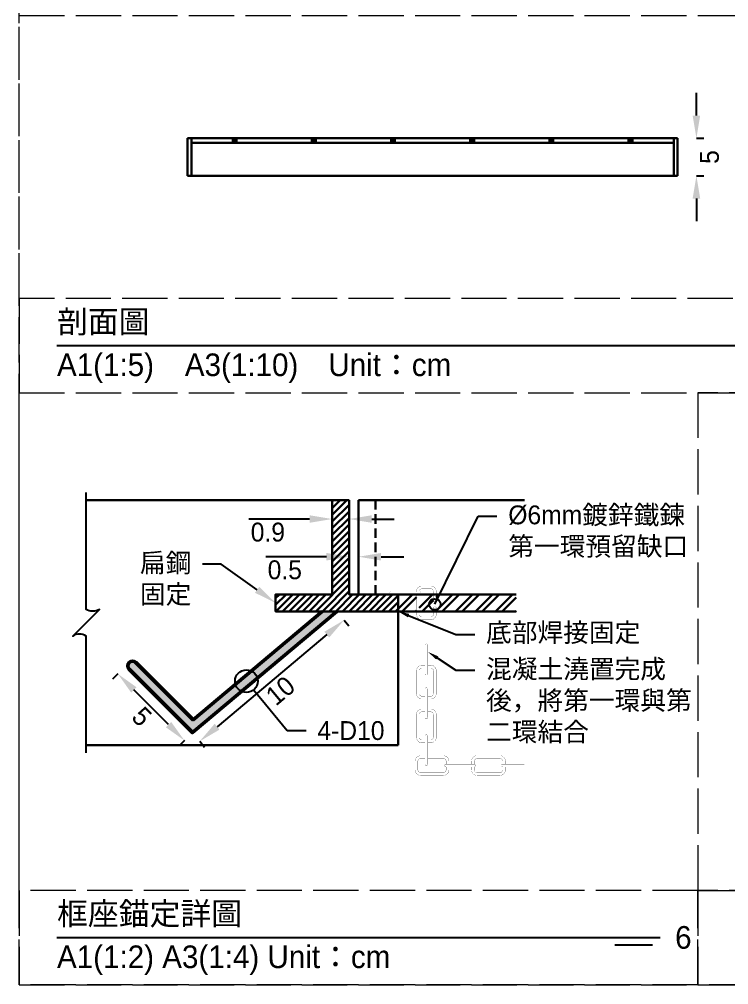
# Model space of a CAD drawing. Extents: x -2640 to 1802, y -2159 to 447.
# Drawn here: x -1710 to -1521.8, y -1721 to -1465 of the extents above; entities that cross this region are included whole.
import ezdxf
from ezdxf import colors
from ezdxf.entities.mleader import LeaderData, LeaderLine
from ezdxf.math import Vec2, Vec3

# ---------------------------------------------------------------- set-up
doc = ezdxf.new("R2010")
doc.units = 0
doc.header["$MEASUREMENT"] = 0
doc.linetypes.add('ACAD_ISO02W100', pattern=[15, 12, -3])
doc.linetypes.add('HIDDEN', pattern=[0.375, 0.25, -0.125])
doc.layers.add('一、4.基本-隱藏', color=9, linetype='ACAD_ISO02W100', lineweight=20, plot=False)
doc.layers.add('三、3.文字-註解文字', color=2, linetype='Continuous')
for name, color, linetype, lineweight in [('二、2.繪圖-施作項目', 181, 'Continuous', 30), ('二、5.繪圖-鋼筋', 60, 'Continuous', 50), ('二、6.繪圖-其他施作項目', 35, 'Continuous', 30)]:
    doc.layers.add(name, color=color, linetype=linetype, lineweight=lineweight)
doc.styles.add('次圖名(詳圖)', font='MS PGothic.ttf', dxfattribs={"height": 6})
doc.styles.add('註解文字(詳圖)', font='MS PGothic.ttf', dxfattribs={"height": 5})
doc.dimstyles.new('註解文字(詳圖)', dxfattribs={"dimtxt": 5, "dimasz": 6, "dimexe": 2, "dimexo": 5, "dimgap": 1, "dimtad": 2, "dimzin": 0, "dimdsep": 46, "dimtxsty": '註解文字(詳圖)', "dimcen": 0.1, "dimclrd": 144, "dimclre": 144, "dimclrt": 256, "dimadec": 0, "dimazin": 0, "dimtfac": 1, "dimtofl": 0, "dimtmove": 0, "dimatfit": 3, "dimfxlon": 1, "dimtolj": 1, "dimtzin": 0, "dimlwd": -1, "dimlwe": -1, "dimarcsym": 1})

# ---------------------------------------------------------------- blocks, each defined once
blk = doc.blocks.new('*D149')
at = {"layer": 'Defpoints', "color": 0, "transparency": 16777216}
for p in [(-1625.75, -1622), (-1664.05, -1654.14), (-1662.12, -1656.44)]:
    blk.add_point(p, dxfattribs=at)
at = {"layer": '三、3.文字-註解文字', "color": 144, "transparency": 16777216}
for p, q in [((-1623.82, -1624.3), (-1622.54, -1625.83)), ((-1628.42, -1628.15), (-1657.53, -1652.58)), ((-1662.12, -1656.44), (-1660.84, -1657.97))]:
    blk.add_line(p, q, dxfattribs=at)
for points in [[(-1629.06, -1627.39), (-1627.78, -1628.92), (-1623.82, -1624.3)], [(-1658.17, -1651.81), (-1656.88, -1653.35), (-1662.12, -1656.44)]]:
    blk.add_solid(points, dxfattribs=at)
at = {"layer": '三、3.文字-註解文字', "transparency": 16777216, "insert": (-1640.72, -1643.05), "char_height": 5, "attachment_point": 5, "rotation": 40, "style": '註解文字(詳圖)'}
blk.add_mtext('\\A1;10', dxfattribs=at)
blk = doc.blocks.new('*D150')
at = {"layer": 'Defpoints', "color": 0, "transparency": 16777216}
for p in [(-1681.73, -1636.46), (-1683.85, -1638.58), (-1664.05, -1654.14)]:
    blk.add_point(p, dxfattribs=at)
at = {"layer": '三、3.文字-註解文字', "color": 144, "transparency": 16777216}
for p, q in [((-1683.85, -1638.58), (-1685.27, -1640)), ((-1670.42, -1652.02), (-1679.61, -1642.83)), ((-1666.17, -1656.26), (-1667.59, -1657.67))]:
    blk.add_line(p, q, dxfattribs=at)
for points in [[(-1678.9, -1642.12), (-1680.32, -1643.53), (-1683.85, -1638.58)], [(-1669.71, -1651.31), (-1671.12, -1652.73), (-1666.17, -1656.26)]]:
    blk.add_solid(points, dxfattribs=at)
at = {"layer": '三、3.文字-註解文字', "transparency": 16777216, "insert": (-1677.49, -1649.9), "char_height": 5, "attachment_point": 5, "rotation": 315, "style": '註解文字(詳圖)'}
blk.add_mtext('\\A1;5', dxfattribs=at)
blk = doc.blocks.new('_DotBlank')
at = {"color": 0, "linetype": 'ByBlock', "lineweight": -2}
blk.add_line((-0.5, 0), (-1, 0), dxfattribs=at)
blk.add_circle((0, 0), 0.5, dxfattribs=at)
blk = doc.blocks.new('*D151')
at = {"layer": 'Defpoints', "color": 0, "transparency": 16777216}
for p in [(-1627, -1592.5), (-1622.5, -1592.5), (-1627, -1597.5)]:
    blk.add_point(p, dxfattribs=at)
at = {"layer": '三、3.文字-註解文字', "color": 144, "transparency": 16777216}
for p, q in [((-1633, -1597.5), (-1649.1, -1597.5)), ((-1627, -1597.5), (-1627, -1599.5)), ((-1622.5, -1597.5), (-1622.5, -1599.5)), ((-1616.5, -1597.5), (-1610.5, -1597.5))]:
    blk.add_line(p, q, dxfattribs=at)
for points in [[(-1633, -1596.5), (-1633, -1598.5), (-1627, -1597.5)], [(-1616.5, -1596.5), (-1616.5, -1598.5), (-1622.5, -1597.5)]]:
    blk.add_solid(points, dxfattribs=at)
at = {"layer": '三、3.文字-註解文字', "transparency": 16777216, "insert": (-1644.05, -1601), "char_height": 5, "attachment_point": 5, "style": '註解文字(詳圖)'}
blk.add_mtext('\\A1;0.9', dxfattribs=at)
blk = doc.blocks.new('*D152')
at = {"layer": 'Defpoints', "color": 0, "transparency": 16777216}
for p in [(-1622.5, -1607.19), (-1622.5, -1607.5), (-1620, -1607.19)]:
    blk.add_point(p, dxfattribs=at)
at = {"layer": '三、3.文字-註解文字', "color": 144, "transparency": 16777216}
for p, q in [((-1628.5, -1607.5), (-1644.62, -1607.5)), ((-1622.5, -1607.5), (-1622.5, -1609.5)), ((-1620, -1607.5), (-1620, -1609.5)), ((-1614, -1607.5), (-1608, -1607.5))]:
    blk.add_line(p, q, dxfattribs=at)
for points in [[(-1628.5, -1606.5), (-1628.5, -1608.5), (-1622.5, -1607.5)], [(-1614, -1606.5), (-1614, -1608.5), (-1620, -1607.5)]]:
    blk.add_solid(points, dxfattribs=at)
at = {"layer": '三、3.文字-註解文字', "transparency": 16777216, "insert": (-1639.56, -1611), "char_height": 5, "attachment_point": 5, "style": '註解文字(詳圖)'}
blk.add_mtext('\\A1;0.5', dxfattribs=at)
blk = doc.blocks.new('*D156')
at = {"layer": 'Defpoints', "color": 0, "transparency": 16777216}
for p in [(-1535.35, -1496.5), (-1535.35, -1506.5), (-1530.35, -1506.5)]:
    blk.add_point(p, dxfattribs=at)
at = {"layer": '三、3.文字-註解文字', "color": 144, "transparency": 16777216}
for p, q in [((-1530.35, -1490.5), (-1530.35, -1484.5)), ((-1530.35, -1496.5), (-1528.35, -1496.5)), ((-1530.35, -1506.5), (-1528.35, -1506.5)), ((-1530.35, -1512.5), (-1530.35, -1518.5))]:
    blk.add_line(p, q, dxfattribs=at)
for points in [[(-1531.35, -1490.5), (-1529.35, -1490.5), (-1530.35, -1496.5)], [(-1531.35, -1512.5), (-1529.35, -1512.5), (-1530.35, -1506.5)]]:
    blk.add_solid(points, dxfattribs=at)
at = {"layer": '三、3.文字-註解文字', "transparency": 16777216, "insert": (-1526.85, -1501.5), "char_height": 5, "attachment_point": 5, "rotation": 90, "style": '註解文字(詳圖)'}
blk.add_mtext('\\A1;5', dxfattribs=at)
blk = doc.blocks.new('_Small')
at = {"color": 0, "linetype": 'ByBlock', "lineweight": -2}
blk.add_circle((0, 0), 0.25, dxfattribs=at)

msp = doc.modelspace()

# ---------------------------------------------------------------- hatches: boundary and pattern name
at = {"layer": '二、2.繪圖-施作項目'}
h = msp.add_hatch(color=256, dxfattribs=at)
h.dxf.hatch_style = 1
h.paths.add_polyline_path([(-1653.347, -1497.77), (-1652.347, -1497.77), (-1652.347, -1496.5), (-1653.347, -1496.5)])
h = msp.add_hatch(color=256, dxfattribs=at)
h.dxf.hatch_style = 1
h.paths.add_polyline_path([(-1632.347, -1497.77), (-1631.347, -1497.77), (-1631.347, -1496.5), (-1632.347, -1496.5)])
h = msp.add_hatch(color=256, dxfattribs=at)
h.dxf.hatch_style = 1
h.paths.add_polyline_path([(-1610.347, -1497.77), (-1610.347, -1496.5), (-1611.347, -1496.5), (-1611.347, -1497.77)])
h = msp.add_hatch(color=256, dxfattribs=at)
h.dxf.hatch_style = 1
h.paths.add_polyline_path([(-1589.347, -1496.5), (-1590.347, -1496.5), (-1590.347, -1497.77), (-1589.347, -1497.77)])
h = msp.add_hatch(color=256, dxfattribs=at)
h.dxf.hatch_style = 1
h.paths.add_polyline_path([(-1568.347, -1496.5), (-1569.347, -1496.5), (-1569.347, -1497.77), (-1568.347, -1497.77)])
h = msp.add_hatch(color=256, dxfattribs=at)
h.dxf.hatch_style = 1
h.paths.add_polyline_path([(-1547.347, -1496.5), (-1548.347, -1496.5), (-1548.347, -1497.77), (-1547.347, -1497.77)])
h = msp.add_hatch(dxfattribs=at)
h.set_pattern_fill('ANSI31', color=256, scale=10)
h.set_pattern_definition([(45, (-1574.0652, -578.2912), (-0.8838835, 0.8838835), [])])
h.paths.add_polyline_path([(-1627, -1617.5), (-1642, -1617.5), (-1642, -1622), (-1609.5, -1622), (-1609.5, -1617.5), (-1622.5, -1617.5), (-1622.5, -1592.5), (-1627, -1592.5)])
at = {"layer": '二、5.繪圖-鋼筋'}
h = msp.add_hatch(color=256, dxfattribs=at)
h.dxf.hatch_style = 1
h.paths.add_polyline_path([(-1625.75, -1622), (-1629.639, -1622), (-1663.904, -1650.752), (-1679.078, -1635.578, 1), (-1680.846, -1637.346), (-1664.052, -1654.139)])
at = {"layer": '二、6.繪圖-其他施作項目'}
h = msp.add_hatch(dxfattribs=at)
h.set_pattern_fill('ANSI32', color=256, scale=10)
h.set_pattern_definition([(45, (-1574.0652, -578.291), (-2.65165, 2.65165), []), (45, (-1572.2975, -578.291), (-2.65165, 2.65165), [])])
h.paths.add_polyline_path([(-1600.125, -1617.5), (-1603.875, -1617.5), (-1603.875, -1622), (-1600.125, -1622)])
h.paths.add_polyline_path([(-1604.625, -1617.5), (-1609.5, -1617.5), (-1609.5, -1622), (-1604.625, -1622)])
h.paths.add_polyline_path([(-1578.135, -1622), (-1578.135, -1617.5), (-1599.375, -1617.5), (-1599.375, -1622)])

# ---------------------------------------------------------------- linework, layer by layer
at = {"layer": '一、4.基本-隱藏'}
for points in [[(-1710, -1214), (-930, -1214), (-930, -1721), (-1710, -1721)], [(-1710, -1464), (-1475.693, -1464), (-1475.693, -1539), (-1710, -1539)], [(-1710, -1564), (-1475.693, -1564), (-1475.693, -1539), (-1710, -1539)], [(-1710, -1564), (-1530, -1564), (-1530, -1696), (-1710, -1696)], [(-1149.693, -1564), (-1530, -1564), (-1530, -1696), (-1149.693, -1696)], [(-1710, -1721), (-1530, -1721), (-1530, -1696), (-1710, -1696)], [(-1530, -1721), (-1149.693, -1721), (-1149.693, -1696), (-1530, -1696)]]:
    msp.add_lwpolyline(points, close=True, dxfattribs=at)
at = {"layer": '三、3.文字-註解文字'}
for points in [[(-1700, -1551.5), (-1485.693, -1551.5)], [(-1700, -1708.5), (-1540, -1708.5)], [(-1542, -1710.5), (-1552, -1710.5)]]:
    msp.add_lwpolyline(points, dxfattribs=at)
msp.add_lwpolyline([(-1692.287, -1659.5), (-1692.287, -1628.536, 0.2828427), (-1695.822, -1628.536), (-1688.751, -1621.464, -0.2828427), (-1692.287, -1621.464), (-1692.287, -1590.5)], format="xyb", dxfattribs=at)
at = {"layer": '二、2.繪圖-施作項目'}
for points in [[(-1665.347, -1496.5), (-1665.347, -1506.5)], [(-1535.347, -1496.5), (-1665.347, -1496.5)], [(-1664.347, -1496.5), (-1664.347, -1506.5)], [(-1653.347, -1496.5), (-1653.347, -1497.77)], [(-1652.347, -1496.5), (-1652.347, -1497.77)], [(-1632.347, -1496.5), (-1632.347, -1497.77)], [(-1631.347, -1496.5), (-1631.347, -1497.77)], [(-1611.347, -1496.5), (-1611.347, -1497.77)], [(-1610.347, -1496.5), (-1610.347, -1497.77)], [(-1590.347, -1496.5), (-1590.347, -1497.77)], [(-1589.347, -1496.5), (-1589.347, -1497.77)], [(-1569.347, -1496.5), (-1569.347, -1497.77)], [(-1568.347, -1496.5), (-1568.347, -1497.77)], [(-1548.347, -1496.5), (-1548.347, -1497.77)], [(-1547.347, -1496.5), (-1547.347, -1497.77)], [(-1536.347, -1496.5), (-1536.347, -1506.5)], [(-1535.347, -1496.5), (-1535.347, -1506.5)], [(-1536.347, -1497.77), (-1664.347, -1497.77)], [(-1535.347, -1506.5), (-1665.347, -1506.5)], [(-1627, -1592.5), (-1692.287, -1592.5)], [(-1609.5, -1622), (-1609.5, -1657.5)], [(-1609.5, -1657.5), (-1692.287, -1657.5)]]:
    msp.add_lwpolyline(points, dxfattribs=at)
msp.add_lwpolyline([(-1622.5, -1592.5), (-1627, -1592.5), (-1627, -1617.5), (-1642, -1617.5), (-1642, -1622), (-1609.5, -1622), (-1609.5, -1617.5), (-1622.5, -1617.5)], close=True, dxfattribs=at)
at = {"layer": '二、5.繪圖-鋼筋'}
msp.add_lwpolyline([(-1629.639, -1622), (-1663.904, -1650.752), (-1679.078, -1635.578, 1), (-1680.846, -1637.346), (-1664.052, -1654.139), (-1625.75, -1622)], format="xyb", dxfattribs=at)
at = {"layer": '二、6.繪圖-其他施作項目'}
for points in [[(-1620, -1617.5), (-1620, -1592.5)], [(-1620, -1592.5), (-1576, -1592.5)], [(-1609.5, -1617.5), (-1578.135, -1617.5)], [(-1609.5, -1622), (-1578.135, -1622)]]:
    msp.add_lwpolyline(points, dxfattribs=at)
at = {"layer": '二、6.繪圖-其他施作項目', "linetype": 'HIDDEN', "ltscale": 10}
msp.add_lwpolyline([(-1615.5, -1592.5), (-1615.5, -1617.5)], dxfattribs=at)
at = {"layer": '二、6.繪圖-其他施作項目'}
for points in [[(-1603.875, -1616.75, 0.05, 0.05, -0.4142136), (-1603.125, -1616, 0.05, 0.05, 0), (-1600.875, -1616, 0.05, 0.05, -0.4142136), (-1600.125, -1616.75, 0.05, 0.05, 0), (-1600.125, -1619.125, 0.05, 0.05, 1), (-1599.375, -1619.125, 0.05, 0.05, 0), (-1599.375, -1616.75, 0.05, 0.05, 0.4142136), (-1600.875, -1615.25, 0.05, 0.05, 0), (-1603.125, -1615.25, 0.05, 0.05, 0.4142136), (-1604.625, -1616.75, 0, 0, 0)], [(-1604.625, -1617.5, 0.05, 0.05, 0), (-1604.625, -1622.75, 0.05, 0.05, 0.4142136), (-1603.125, -1624.25, 0.05, 0.05, 0), (-1602.375, -1624.25, 0.05, 0.05, 0), (-1600.875, -1624.25, 0.05, 0.05, 0.4142136), (-1599.375, -1622.75, 0.05, 0.05, 0), (-1599.375, -1621.125, 0.05, 0.05, 1), (-1600.125, -1621.125, 0.05, 0.05, 0), (-1600.125, -1622.75, 0.05, 0.05, -0.4142136), (-1600.875, -1623.5, 0.05, 0.05, 0), (-1601.625, -1623.5, 0.05, 0.05, 0), (-1603.125, -1623.5, 0.05, 0.05, -0.4142136), (-1603.875, -1622.75, 0.05, 0.05, 0), (-1603.875, -1617.5, 0, 0, 0)]]:
    msp.add_lwpolyline(points, format="xyseb", dxfattribs=at)
at = {"layer": '二、6.繪圖-其他施作項目', "const_width": 0.05}
for points in [[(-1603.875, -1616.75), (-1611.375, -1616.75, 1), (-1611.375, -1617.5), (-1603.875, -1617.5, 1)], [(-1602.375, -1642.625), (-1602.375, -1650.125, 1), (-1601.625, -1650.125), (-1601.625, -1642.625, 1)], [(-1602.375, -1655), (-1602.375, -1662.5, 1), (-1601.625, -1662.5), (-1601.625, -1655, 1)], [(-1596.75, -1663.25), (-1589.25, -1663.25, 1), (-1589.25, -1662.5), (-1596.75, -1662.5, 1)]]:
    msp.add_lwpolyline(points, format="xyb", close=True, dxfattribs=at)
at = {"layer": '二、6.繪圖-其他施作項目'}
msp.add_lwpolyline([(-1601.625, -1631, 0.05, 0.05, 1), (-1602.375, -1631, 0.05, 0.05, 0), (-1602.375, -1638.5, 0.05, 0.05, 1), (-1601.625, -1638.5, 0.05, 0.05, 0)], format="xyseb", close=True, dxfattribs=at)
at = {"layer": '二、6.繪圖-其他施作項目', "const_width": 0.05}
for points in [[(-1602.375, -1645.25), (-1603.125, -1645.25, -0.4142136), (-1604.625, -1643.75), (-1604.625, -1637.75, -0.4142136), (-1603.125, -1636.25), (-1602.375, -1636.25)], [(-1603.125, -1644.5, -0.4142136), (-1603.875, -1643.75), (-1603.875, -1637.75, -0.4142136), (-1603.125, -1637), (-1602.375, -1637)], [(-1601.625, -1636.25), (-1600.875, -1636.25, -0.4142136), (-1599.375, -1637.75), (-1599.375, -1643.75, -0.4142136), (-1600.875, -1645.25), (-1601.625, -1645.25)], [(-1601.625, -1637), (-1600.875, -1637, -0.4142136), (-1600.125, -1637.75), (-1600.125, -1643.75, -0.4142136), (-1600.875, -1644.5), (-1601.625, -1644.5)], [(-1602.375, -1656.875), (-1603.125, -1656.875, -0.4142136), (-1604.625, -1655.375), (-1604.625, -1649.375, -0.4142136), (-1603.125, -1647.875), (-1602.375, -1647.875)], [(-1603.125, -1656.125, -0.4142136), (-1603.875, -1655.375), (-1603.875, -1649.375, -0.4142136), (-1603.125, -1648.625), (-1602.375, -1648.625)], [(-1601.625, -1647.875), (-1600.875, -1647.875, -0.4142136), (-1599.375, -1649.375), (-1599.375, -1655.375, -0.4142136), (-1600.875, -1656.875), (-1601.625, -1656.875)], [(-1601.625, -1648.625), (-1600.875, -1648.625, -0.4142136), (-1600.125, -1649.375), (-1600.125, -1655.375, -0.4142136), (-1600.875, -1656.125), (-1601.625, -1656.125)], [(-1596, -1663.25), (-1596, -1664, -0.4142136), (-1597.5, -1665.5), (-1603.5, -1665.5, -0.4142136), (-1605, -1664), (-1605, -1661.75, -0.4142136), (-1603.5, -1660.25), (-1602.375, -1660.25)], [(-1596.75, -1664, -0.4142136), (-1597.5, -1664.75), (-1603.5, -1664.75, -0.4142136), (-1604.25, -1664), (-1604.25, -1661.75, -0.4142136), (-1603.5, -1661), (-1602.375, -1661)], [(-1601.625, -1660.25), (-1597.5, -1660.25, -0.4142136), (-1596, -1661.75), (-1596, -1662.5)], [(-1601.625, -1661), (-1597.5, -1661, -0.4142136), (-1596.75, -1661.75), (-1596.75, -1662.5)], [(-1590, -1662.5), (-1590, -1661.75, -0.4142136), (-1588.5, -1660.25), (-1582.5, -1660.25, -0.4142136), (-1581, -1661.75), (-1581, -1662.5)], [(-1589.25, -1662.5), (-1589.25, -1661.75, -0.4142136), (-1588.5, -1661), (-1582.5, -1661, -0.4142136), (-1581.75, -1661.75), (-1581.75, -1662.5)], [(-1581, -1663.25), (-1581, -1664, -0.4142136), (-1582.5, -1665.5), (-1588.5, -1665.5, -0.4142136), (-1590, -1664), (-1590, -1663.25)], [(-1581.75, -1664, -0.4142136), (-1582.5, -1664.75), (-1588.5, -1664.75, -0.4142136), (-1589.25, -1664), (-1589.25, -1663.25)], [(-1576, -1662.5), (-1581.75, -1662.5, 1), (-1581.75, -1663.25), (-1576, -1663.25)]]:
    msp.add_lwpolyline(points, format="xyb", dxfattribs=at)
for points in [[(-1602.375, -1644.5), (-1603.125, -1644.5)], [(-1602.375, -1656.125), (-1603.125, -1656.125)], [(-1596.75, -1663.25), (-1596.75, -1664)], [(-1581.75, -1663.25), (-1581.75, -1664)]]:
    msp.add_lwpolyline(points, dxfattribs=at)

# ---------------------------------------------------------------- texts
at = {"layer": '三、3.文字-註解文字', "char_height": 6, "attachment_point": 4, "style": '次圖名(詳圖)'}
for s, width, insert in [('剖面圖', 109.33936, (-1700, -1545.5)), ('{\\fMS PGothic|b0|i0|c128|p34;A1(1:}5{\\fMS PGothic|b0|i0|c128|p34;)\u3000A3(1:}1{\\fMS PGothic|b0|i0|c128|p34;0)^IUnit：cm}', 136.03259, (-1700, -1557.5)), ('框座錨定詳{\\fMS PGothic|b0|i0|c128|p34;圖}', 52.23532, (-1700, -1702.5)), ('6', 3, (-1536, -1708.5)), ('{\\fMS PGothic|b0|i0|c128|p34;A1(1:}2{\\fMS PGothic|b0|i0|c128|p34;) A3(1:}4{\\fMS PGothic|b0|i0|c128|p34;) Unit：cm}', 93.26158, (-1700, -1714.5))]:
    msp.add_mtext_dynamic_manual_height_columns(s, width=width, gutter_width=15, heights=[0], dxfattribs=dict(at, insert=insert))

# ---------------------------------------------------------------- dimensions: what is measured, and where the dimension line sits
at = {"layer": '三、3.文字-註解文字'}
for p1, p2, distance, text, picture, middle in [((-1535.347, -1496.5), (-1535.347, -1506.5), 5, '5', '*D156', (-1526.847, -1501.5)), ((-1622.5, -1592.5), (-1627, -1592.5), 5, '0.9', '*D151', (-1644.048, -1601)), ((-1620, -1607.187), (-1622.5, -1607.187), 0.313, '0.5', '*D152', (-1639.562, -1611)), ((-1625.75, -1622), (-1664.052, -1654.139), 3, '10', '*D149', (-1640.723, -1643.049)), ((-1664.052, -1654.139), (-1681.73, -1636.462), 3, '5', '*D150', (-1677.487, -1649.897))]:
    dim = msp.add_aligned_dim(p1=p1, p2=p2, distance=distance, text=text, dimstyle='註解文字(詳圖)', dxfattribs=at)
    dim.commit()
    dim.dimension.update_dxf_attribs({"geometry": picture, "text_midpoint": middle})

# ---------------------------------------------------------------- leaders
ml = msp.add_multileader_mtext('Standard', dxfattribs=at)
ml.set_content('%%C6mm鍍鋅鐵鍊\\P第一環預留缺口', color=256, style='註解文字(詳圖)')
ml.set_leader_properties(color=144, linetype='ByLayer', lineweight=-1)
ml.set_arrow_properties(name='SMALL')
ml.build(insert=Vec2(0, 0))
ml.multileader.update_dxf_attribs({"dogleg_length": 5, "arrow_head_size": 6})
ctx = ml.context
ctx.base_point, ctx.char_height, ctx.arrow_head_size, ctx.landing_gap_size, ctx.plane_origin = Vec3(-1583.264, -1596.755), 5, 6, 3, Vec3(-1609.5, -1564.683)
notes = []
notes.append((ctx, [(0, (1, 1, 0), (-1588.264, -1596.755), (1, 0), 5, [(0, [(-1599.75, -1620.125)], 0, [])])]))
ctx.mtext.insert, ctx.mtext.flow_direction = Vec3(-1580.264, -1593.9), 5
ml = msp.add_multileader_mtext('Standard', dxfattribs=at)
ml.set_content('扁鋼固定', color=256, style='註解文字(詳圖)')
ml.set_leader_properties(color=144, linetype='ByLayer', lineweight=-1)
ml.build(insert=Vec2(0, 0))
ml.multileader.update_dxf_attribs({"dogleg_length": 5, "arrow_head_size": 6})
ctx = ml.context
ctx.base_point, ctx.char_height, ctx.arrow_head_size, ctx.landing_gap_size, ctx.plane_origin = Vec3(-1680.955, -1609.467), 5, 6, 3, Vec3(-1642, -1619.75)
ctx.text_align_type = 1
notes.append((ctx, [(0, (1, 1, 0), (-1656.404, -1609.467), (-1, 0), 5, [(0, [(-1642, -1619.75)], 0, [])])]))
ctx.mtext.insert, ctx.mtext.width, ctx.mtext.alignment, ctx.mtext.flow_direction = Vec3(-1671.18, -1606.626), 16.68274, 2, 5
ml = msp.add_multileader_mtext('Standard', dxfattribs=at)
ml.set_content('底部{\\fPMingLiU|b0|i0|c136|p18;焊}接固定', color=256, style='註解文字(詳圖)')
ml.set_leader_properties(color=144, linetype='ByLayer', lineweight=-1)
ml.build(insert=Vec2(0, 0))
ml.multileader.update_dxf_attribs({"dogleg_length": 5, "arrow_head_size": 3})
ctx = ml.context
ctx.base_point, ctx.char_height, ctx.arrow_head_size, ctx.landing_gap_size, ctx.plane_origin = Vec3(-1589.156, -1628.161), 5, 3, 3, Vec3(-1609.5, -1622)
notes.append((ctx, [(0, (1, 1, 0), (-1594.156, -1628.161), (1, 0), 5, [(0, [(-1609.5, -1622)], 0, [])])]))
ctx.mtext.insert, ctx.mtext.flow_direction = Vec3(-1586.156, -1625.094), 5
ml = msp.add_multileader_mtext('Standard', dxfattribs=at)
ml.set_content('{\\fMS PGothic|b0|i0|c128|p34;混凝土澆置完成後，將第一環與第二環結合}', color=256, style='註解文字(詳圖)')
ml.set_leader_properties(color=144, linetype='ByLayer', lineweight=-1)
ml.build(insert=Vec2(0, 0))
ml.multileader.update_dxf_attribs({"dogleg_length": 5, "arrow_head_size": 3})
ctx = ml.context
ctx.base_point, ctx.char_height, ctx.arrow_head_size, ctx.landing_gap_size, ctx.plane_origin = Vec3(-1589.156, -1637.575), 5, 3, 3, Vec3(-1609.5, -1629.119)
notes.append((ctx, [(0, (1, 1, 0), (-1594.156, -1637.575), (1, 0), 5, [(0, [(-1601.625, -1632.711)], 0, [])])]))
ctx.mtext.insert, ctx.mtext.width, ctx.mtext.flow_direction = Vec3(-1586.156, -1634.763), 59.37585, 5
ml = msp.add_multileader_mtext('Standard', dxfattribs=at)
ml.set_content('4-D10', color=256, style='註解文字(詳圖)')
ml.set_leader_properties(color=144, linetype='ByLayer', lineweight=-1)
ml.set_arrow_properties(name='DOTBLANK')
ml.build(insert=Vec2(0, 0))
ml.multileader.update_dxf_attribs({"dogleg_length": 5, "arrow_head_size": 6})
ctx = ml.context
ctx.base_point, ctx.char_height, ctx.arrow_head_size, ctx.landing_gap_size, ctx.plane_origin = Vec3(-1633.92, -1653.601), 5, 6, 3, Vec3(-1648.949, -1641.466)
notes.append((ctx, [(0, (1, 1, 0), (-1638.92, -1653.601), (1, 0), 5, [(0, [(-1649.753, -1640.509)], 0, [])])]))
ctx.mtext.insert, ctx.mtext.flow_direction = Vec3(-1630.92, -1651.101), 5
for ctx, leaders in notes:
    for number, flags, end, landing, length, lines in leaders:
        leader = LeaderData()
        leader.index, (leader.has_last_leader_line, leader.has_dogleg_vector, leader.attachment_direction) = number, flags
        leader.last_leader_point, leader.dogleg_vector, leader.dogleg_length = Vec3(end), Vec3(landing), length
        for number, points, colour, breaks in lines:
            line = LeaderLine()
            line.index, line.vertices, line.color, line.breaks = number, Vec3.list(points), colors.encode_raw_color(colour), breaks
            leader.lines.append(line)
        ctx.leaders.append(leader)

doc.saveas('drawing.dxf')
